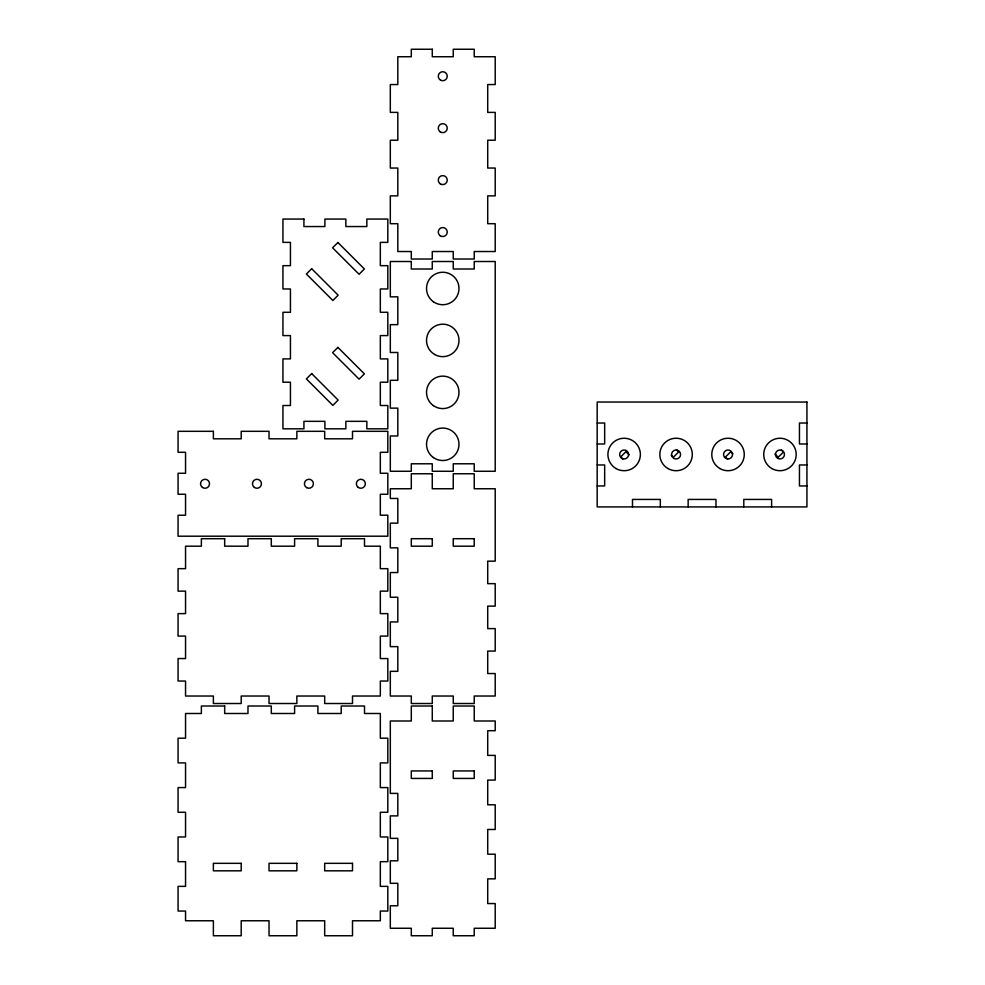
<?xml version="1.0" encoding="UTF-8"?>
<svg xmlns="http://www.w3.org/2000/svg" width="985" height="985" viewBox="0 0 985 985"><rect width="100%" height="100%" fill="white"/><g stroke="black" fill="none" stroke-linecap="round" stroke-linejoin="round"><path stroke-width="1.48" d="M597.181 423.021L604.667 423.021L604.667 443.989L597.181 443.989M806.937 423.021L799.451 423.021L799.451 443.989L806.937 443.989M597.181 464.969L604.667 464.969L604.667 485.95L597.181 485.95M806.937 464.969L799.451 464.969L799.451 485.95L806.937 485.95M781.376 449.849L783.506 451.967L778.199 457.262L775.023 454.085M732.914 453.814L730.796 451.696L725.502 456.991L727.62 459.108M676.498 449.849L678.616 451.967L673.321 457.262L671.204 455.144M629.095 454.873L625.906 451.696L620.612 456.991L622.729 459.108M771.624 506.918L771.624 499.432L743.798 499.432L743.798 506.918M715.972 506.918L715.972 499.432L688.146 499.432L688.146 506.918M660.319 506.918L660.319 499.432L632.493 499.432L632.493 506.918M311.679 268.72L306.384 274.015L332.868 300.499L338.163 295.204L311.679 268.72M337.904 242.495L332.598 247.789L359.094 274.286L364.388 268.979L337.904 242.495M311.679 373.598L306.384 378.893L332.868 405.389L338.163 400.082L311.679 373.598M337.904 347.385L332.598 352.679L359.094 379.163L364.388 373.869L337.904 347.385M432.28 49.25L411.299 49.25L411.299 56.736L397.817 56.736L397.817 84.562L390.319 84.562L390.319 112.388L397.817 112.388L397.817 140.215L390.319 140.215L390.319 168.041L397.817 168.041L397.817 195.867L390.319 195.867L390.319 223.694L397.817 223.694L397.817 251.52L411.299 251.52L411.299 259.018L432.28 259.018L432.28 251.52L453.248 251.52L453.248 259.018L474.228 259.018L474.228 251.52L495.209 251.52L495.209 223.694L487.71 223.694L487.71 195.867L495.209 195.867L495.209 168.041L487.71 168.041L487.71 140.215L495.209 140.215L495.209 112.388L487.71 112.388L487.71 84.562L495.209 84.562L495.209 56.736L474.228 56.736L474.228 49.25L453.248 49.25L453.248 56.736L432.28 56.736L432.28 49.25M303.922 219.064L282.941 219.064L282.941 242.372L290.44 242.372L290.44 265.667L282.941 265.667L282.941 288.974L290.44 288.974L290.44 312.282L282.941 312.282L282.941 335.589L290.44 335.589L290.44 358.897L282.941 358.897L282.941 382.205L290.44 382.205L290.44 405.512L282.941 405.512L282.941 428.82L303.922 428.82L303.922 421.334L324.89 421.334L324.89 428.82L345.87 428.82L345.87 421.334L366.851 421.334L366.851 428.82L387.819 428.82L387.819 405.512L380.333 405.512L380.333 382.205L387.819 382.205L387.819 358.897L380.333 358.897L380.333 335.589L387.819 335.589L387.819 312.282L380.333 312.282L380.333 288.974L387.819 288.974L387.819 265.667L380.333 265.667L380.333 242.372L387.819 242.372L387.819 219.064L366.851 219.064L366.851 226.55L345.87 226.55L345.87 219.064L324.89 219.064L324.89 226.55L303.922 226.55L303.922 219.064M411.299 261.505L390.319 261.505L390.319 296.83L397.817 296.83L397.817 324.656L390.319 324.656L390.319 352.482L397.817 352.482L397.817 380.308L390.319 380.308L390.319 408.135L397.817 408.135L397.817 435.961L390.319 435.961L390.319 471.273L411.299 471.273L411.299 463.787L432.28 463.787L432.28 471.273L453.248 471.273L453.248 463.787L474.228 463.787L474.228 471.273L495.209 471.273L495.209 261.505L474.228 261.505L474.228 269.003L453.248 269.003L453.248 261.505L432.28 261.505L432.28 269.003L411.299 269.003L411.299 261.505M806.937 402.04L597.181 402.04L597.181 506.918L806.937 506.918L806.937 402.04M213.376 431.319L178.063 431.319L178.063 452.3L185.549 452.3L185.549 473.268L178.063 473.268L178.063 494.248L185.549 494.248L185.549 515.229L178.063 515.229L178.063 536.197L387.819 536.197L387.819 515.229L380.333 515.229L380.333 494.248L387.819 494.248L387.819 473.268L380.333 473.268L380.333 452.3L387.819 452.3L387.819 431.319L352.507 431.319L352.507 438.805L324.681 438.805L324.681 431.319L296.854 431.319L296.854 438.805L269.028 438.805L269.028 431.319L241.202 431.319L241.202 438.805L213.376 438.805L213.376 431.319M432.28 473.773L411.299 473.773L411.299 488.757L390.319 488.757L390.319 498.472L397.817 498.472L397.817 523.158L390.319 523.158L390.319 547.857L397.817 547.857L397.817 572.544L390.319 572.544L390.319 597.242L397.817 597.242L397.817 621.941L390.319 621.941L390.319 646.628L397.817 646.628L397.817 671.327L390.319 671.327L390.319 696.026L411.299 696.026L411.299 703.512L432.28 703.512L432.28 696.026L453.248 696.026L453.248 703.512L474.228 703.512L474.228 696.026L495.209 696.026L495.209 673.543L487.71 673.543L487.71 651.073L495.209 651.073L495.209 628.602L487.71 628.602L487.71 606.12L495.209 606.12L495.209 583.649L487.71 583.649L487.71 561.167L495.209 561.167L495.209 488.757L474.228 488.757L474.228 473.773L453.248 473.773L453.248 488.757L432.28 488.757L432.28 473.773M224.678 538.697L201.371 538.697L201.371 546.195L185.549 546.195L185.549 568.665L178.063 568.665L178.063 591.135L185.549 591.135L185.549 613.618L178.063 613.618L178.063 636.088L185.549 636.088L185.549 658.559L178.063 658.559L178.063 681.041L185.549 681.041L185.549 696.026L213.376 696.026L213.376 703.512L241.202 703.512L241.202 696.026L269.028 696.026L269.028 703.512L296.854 703.512L296.854 696.026L324.681 696.026L324.681 703.512L352.507 703.512L352.507 696.026L380.333 696.026L380.333 681.041L387.819 681.041L387.819 658.559L380.333 658.559L380.333 636.088L387.819 636.088L387.819 613.618L380.333 613.618L380.333 591.135L387.819 591.135L387.819 568.665L380.333 568.665L380.333 546.195L364.512 546.195L364.512 538.697L341.204 538.697L341.204 546.195L317.909 546.195L317.909 538.697L294.601 538.697L294.601 546.195L271.294 546.195L271.294 538.697L247.986 538.697L247.986 546.195L224.678 546.195L224.678 538.697M432.28 538.697L411.299 538.697L411.299 546.195L432.28 546.195L432.28 538.697M474.228 538.697L453.248 538.697L453.248 546.195L474.228 546.195L474.228 538.697M224.678 706.011L201.371 706.011L201.371 713.497L185.549 713.497L185.549 738.196L178.063 738.196L178.063 762.895L185.549 762.895L185.549 787.581L178.063 787.581L178.063 812.28L185.549 812.28L185.549 836.967L178.063 836.967L178.063 861.666L185.549 861.666L185.549 886.365L178.063 886.365L178.063 911.051L185.549 911.051L185.549 920.766L213.376 920.766L213.376 935.75L241.202 935.75L241.202 920.766L269.028 920.766L269.028 935.75L296.854 935.75L296.854 920.766L324.681 920.766L324.681 935.75L352.507 935.75L352.507 920.766L380.333 920.766L380.333 911.051L387.819 911.051L387.819 886.365L380.333 886.365L380.333 861.666L387.819 861.666L387.819 836.967L380.333 836.967L380.333 812.28L387.819 812.28L387.819 787.581L380.333 787.581L380.333 762.895L387.819 762.895L387.819 738.196L380.333 738.196L380.333 713.497L364.512 713.497L364.512 706.011L341.204 706.011L341.204 713.497L317.909 713.497L317.909 706.011L294.601 706.011L294.601 713.497L271.294 713.497L271.294 706.011L247.986 706.011L247.986 713.497L224.678 713.497L224.678 706.011M432.28 706.011L411.299 706.011L411.299 720.995L390.319 720.995L390.319 793.405L397.817 793.405L397.817 815.888L390.319 815.888L390.319 838.358L397.817 838.358L397.817 860.828L390.319 860.828L390.319 883.311L397.817 883.311L397.817 905.781L390.319 905.781L390.319 928.264L411.299 928.264L411.299 935.75L432.28 935.75L432.28 928.264L453.248 928.264L453.248 935.75L474.228 935.75L474.228 928.264L495.209 928.264L495.209 903.565L487.71 903.565L487.71 878.866L495.209 878.866L495.209 854.18L487.71 854.18L487.71 829.481L495.209 829.481L495.209 804.782L487.71 804.782L487.71 780.095L495.209 780.095L495.209 755.396L487.71 755.396L487.71 730.698L495.209 730.698L495.209 720.995L474.228 720.995L474.228 706.011L453.248 706.011L453.248 720.995L432.28 720.995L432.28 706.011M432.28 770.935L411.299 770.935L411.299 778.433L432.28 778.433L432.28 770.935M474.228 770.935L453.248 770.935L453.248 778.433L474.228 778.433L474.228 770.935M241.202 863.328L213.376 863.328L213.376 870.826L241.202 870.826L241.202 863.328M296.854 863.328L269.028 863.328L269.028 870.826L296.854 870.826L296.854 863.328M352.507 863.328L324.681 863.328L324.681 870.826L352.507 870.826L352.507 863.328M440.172 131.83A4.494 4.494 0 0 0 447.239 128.567A4.494 4.494 0 0 0 440.874 124.085A4.494 4.494 0 0 0 440.172 131.83M440.517 80.117A4.494 4.494 0 0 0 447.252 76.214A4.494 4.494 0 0 0 440.517 72.324A4.494 4.494 0 0 0 440.517 80.117M440.172 183.776A4.494 4.494 0 0 0 447.239 180.501A4.494 4.494 0 0 0 440.874 176.019A4.494 4.494 0 0 0 440.172 183.776M440.172 235.723A4.494 4.494 0 0 0 447.239 232.448A4.494 4.494 0 0 0 440.874 227.966A4.494 4.494 0 0 0 440.172 235.723M306.667 487.649A4.494 4.494 0 0 0 313.402 483.758A4.494 4.494 0 0 0 306.667 479.867A4.494 4.494 0 0 0 306.667 487.649M358.269 487.44A4.494 4.494 0 0 0 365.337 484.164A4.494 4.494 0 0 0 358.971 479.683A4.494 4.494 0 0 0 358.269 487.44M254.389 487.44A4.494 4.494 0 0 0 261.444 484.164A4.494 4.494 0 0 0 255.078 479.683A4.494 4.494 0 0 0 254.389 487.44M202.442 487.44A4.494 4.494 0 0 0 209.509 484.164A4.494 4.494 0 0 0 203.144 479.683A4.494 4.494 0 0 0 202.442 487.44M433.412 405.635A16.228 16.228 0 0 0 458.924 393.815A16.228 16.228 0 0 0 435.936 377.637A16.228 16.228 0 0 0 433.412 405.635M433.412 457.569A16.228 16.228 0 0 0 458.924 445.762A16.228 16.228 0 0 0 435.936 429.571A16.228 16.228 0 0 0 433.412 457.569M434.644 354.477A16.228 16.228 0 0 0 458.998 340.416A16.228 16.228 0 0 0 434.644 326.367A16.228 16.228 0 0 0 434.644 354.477M433.412 301.755A16.228 16.228 0 0 0 458.924 289.935A16.228 16.228 0 0 0 435.936 273.756A16.228 16.228 0 0 0 433.412 301.755M667.965 468.54A16.228 16.228 0 0 0 692.32 454.479A16.228 16.228 0 0 0 667.965 440.418A16.228 16.228 0 0 0 667.965 468.54M616.031 468.54A16.228 16.228 0 0 0 640.373 454.479A16.228 16.228 0 0 0 616.031 440.418A16.228 16.228 0 0 0 616.031 468.54M719.912 468.54A16.228 16.228 0 0 0 744.266 454.479A16.228 16.228 0 0 0 719.912 440.418A16.228 16.228 0 0 0 719.912 468.54M771.858 468.54A16.228 16.228 0 0 0 796.2 454.479A16.228 16.228 0 0 0 771.858 440.418A16.228 16.228 0 0 0 771.858 468.54M673.838 458.37A4.494 4.494 0 0 0 680.586 454.479A4.494 4.494 0 0 0 673.838 450.588A4.494 4.494 0 0 0 673.838 458.37M621.892 458.37A4.494 4.494 0 0 0 628.639 454.479A4.494 4.494 0 0 0 621.892 450.588A4.494 4.494 0 0 0 621.892 458.37M725.785 458.37A4.494 4.494 0 0 0 732.52 454.479A4.494 4.494 0 0 0 725.785 450.588A4.494 4.494 0 0 0 725.785 458.37M777.719 458.37A4.494 4.494 0 0 0 784.466 454.479A4.494 4.494 0 0 0 777.719 450.588A4.494 4.494 0 0 0 777.719 458.37"/></g></svg>
